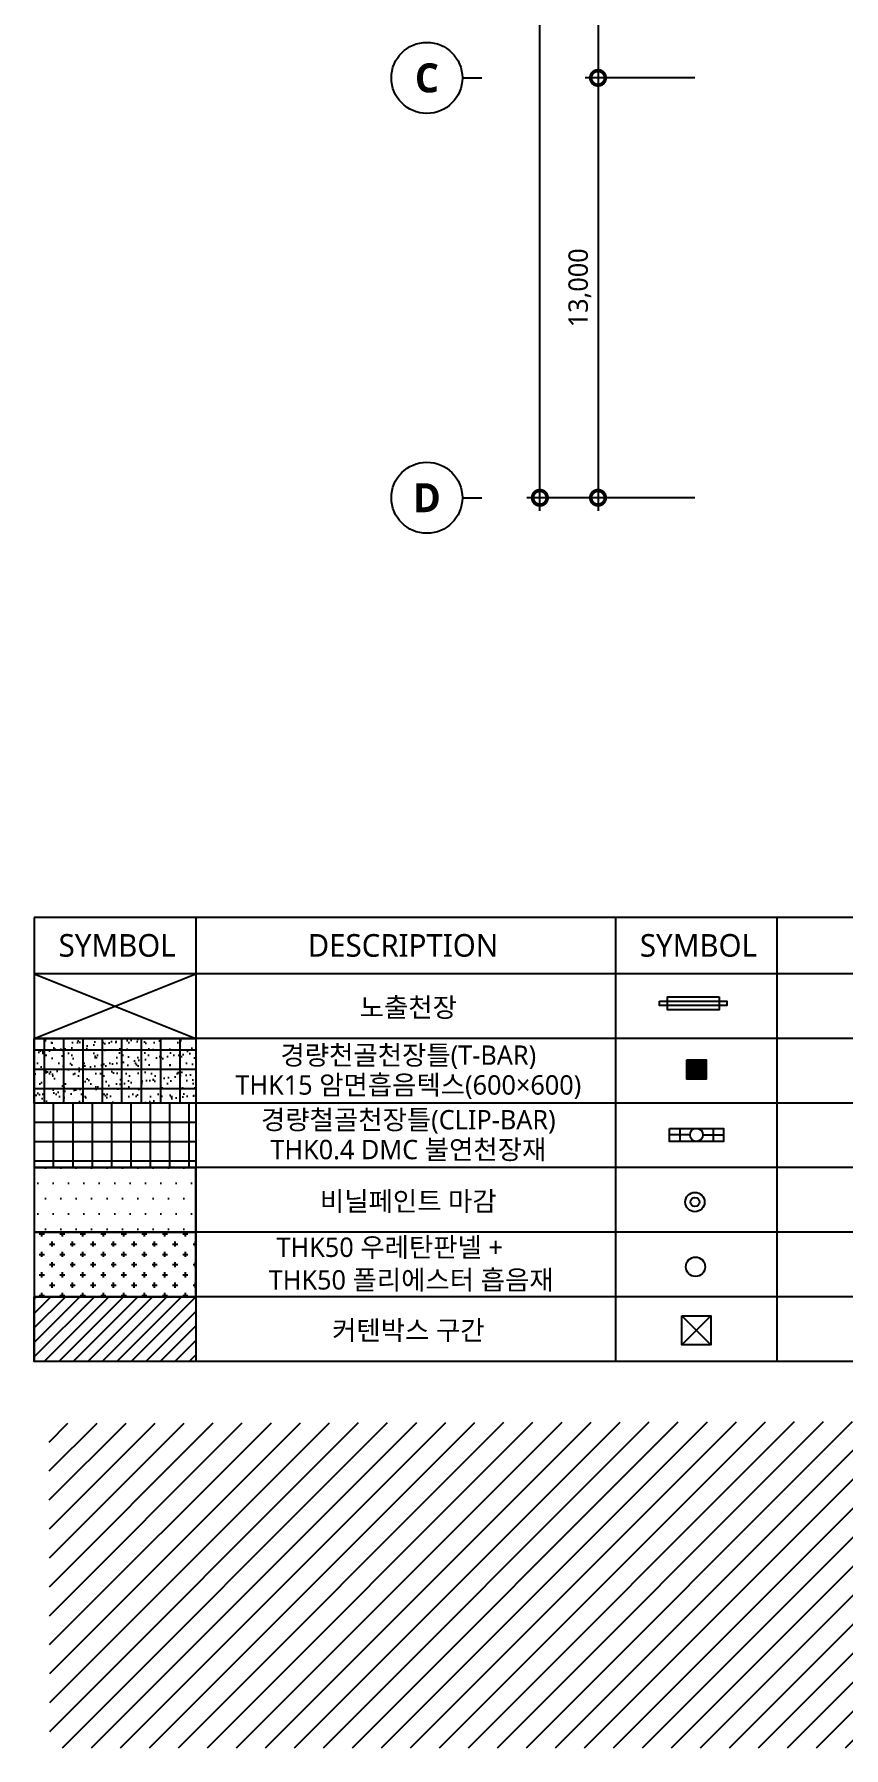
# Model space of a CAD drawing. Header units: millimetres. Extents: x 11242 to 497835, y 4200 to 105100.
# Drawn here: x 11242 to 36310, y 4200 to 57250 of the extents above; entities that cross this region are included whole.
import ezdxf
from ezdxf.enums import TextEntityAlignment as Align
from ezdxf.xclip import XClip

# ---------------------------------------------------------------- set-up
doc = ezdxf.new("R2010")
doc.units = ezdxf.units.MM
doc.header["$LTSCALE"] = 200
doc.header["$XCLIPFRAME"] = 0
doc.linetypes.add('CONTINOUS', pattern=[0])
doc.layers.get('DEFPOINTS').update_dxf_attribs({"color": 137})
for name, color, linetype in [('# LIGHT - LED', 6, 'Continuous'), ('# LIGHT - RACEWAY', 7, 'Continuous'), ('# 커텐박스', 1, 'CONTINOUS'), ('CEIL', 8, 'Continuous'), ('CEIL-H-50T 우레탄판넬 천정평면도', 11, 'Continuous'), ('CEIL-암면흡음텍스', 251, 'Continuous'), ('CEIL-열경화수지', 11, 'Continuous'), ('CEIL-흡음뿜칠', 8, 'Continuous'), ('CON', 2, 'Continuous'), ('DIM', 7, 'Continuous'), ('ETC-9', 9, 'Continuous'), ('HAT', 8, 'Continuous'), ('OPEN', 15, 'Continuous'), ('sol254', 254, 'Continuous'), ('SYM-BUB', 3, 'Continuous'), ('TEXT', 3, 'Continuous'), ('도어표현', 4, 'Continuous')]:
    doc.layers.add(name, color=color, linetype=linetype)
doc.styles.add('$0$스타일1', font='malgun.ttf')
doc.styles.add('맑은고딕B', font='malgunbd.ttf')
doc.styles.add('스타일1', font='malgun.ttf')
doc.styles.add('스타일2', font='malgunbd.ttf')
doc.dimstyles.new('CJA', dxfattribs={"dimscale": 300, "dimtxt": 2.7, "dimasz": 1, "dimexe": 2, "dimexo": 3, "dimgap": 1, "dimtad": 1, "dimdec": 0, "dimzin": 1, "dimdsep": 46, "dimlunit": 6, "dimtxsty": '$0$스타일1', "dimblk": 'CJDOT', "dimcen": 0.09, "dimdle": 1, "dimclrd": 256, "dimclre": 256, "dimclrt": 3, "dimadec": 0, "dimazin": 0, "dimtfac": 1, "dimtdec": 0, "dimtix": 1, "dimtmove": 2, "dimatfit": 3, "dimldrblk": 'CJDOT', "dimfxl": 1, "dimtolj": 1, "dimtzin": 1, "dimarcsym": 0})

# ---------------------------------------------------------------- blocks, each defined once
blk = doc.blocks.new('_DotSmall')
at = {"color": 0, "linetype": 'ByBlock', "const_width": 0.5}
blk.add_lwpolyline([(-0.0625, 0, 1), (0.0625, 0, 1)], format="xyb", close=True, dxfattribs=at)
blk = doc.blocks.new('*D11')
at = {"layer": 'DEFPOINTS', "color": 0, "transparency": 16777216}
for p in [(364096, 85576), (369496, 85576), (369496, 42576)]:
    blk.add_point(p, dxfattribs=at)
at = {"layer": 'DIM', "color": 7, "lineweight": -2, "transparency": 16777216}
for p, q in [((364096, 42176), (364096, 85976)), ((368896, 85576), (363696, 85576)), ((368896, 42576), (363696, 42576))]:
    blk.add_line(p, q, dxfattribs=at)
at = {"layer": 'DIM', "color": 7, "lineweight": -2, "transparency": 16777216, "xscale": 900, "yscale": 900, "zscale": 900}
for p, rotation in [((364096, 85576), 90), ((364096, 42576), 270)]:
    blk.add_blockref('_DotSmall', p, dxfattribs=dict(at, rotation=rotation))
at = {"layer": 'DIM', "color": 3, "transparency": 16777216, "insert": (363536, 64076), "char_height": 600, "attachment_point": 5, "rotation": 90, "style": '$0$스타일1'}
blk.add_mtext('\\A1;43,000', dxfattribs=at)
blk = doc.blocks.new('CJDOT')
blk.add_line((-2, 0), (2, 0))
at = {"const_width": 0.5}
blk.add_lwpolyline([(-0.25, 0, 1), (0.25, 0, 1)], format="xyb", close=True, dxfattribs=at)
blk = doc.blocks.new('*D13')
at = {"layer": 'DEFPOINTS', "color": 0, "transparency": 16777216}
for p in [(369496, 55576), (365896, 42576), (369496, 42576)]:
    blk.add_point(p, dxfattribs=at)
at = {"layer": 'DIM', "color": 7, "lineweight": -2, "transparency": 16777216}
for p, q in [((365896, 55976), (365896, 42176)), ((368896, 55576), (365496, 55576)), ((368896, 42576), (365496, 42576))]:
    blk.add_line(p, q, dxfattribs=at)
at = {"layer": 'DIM', "color": 7, "lineweight": -2, "transparency": 16777216, "xscale": 900, "yscale": 900, "zscale": 900}
for p, rotation in [((365896, 55576), 90), ((365896, 42576), 270)]:
    blk.add_blockref('_DotSmall', p, dxfattribs=dict(at, rotation=rotation))
at = {"layer": 'DIM', "color": 3, "transparency": 16777216, "insert": (365334, 49076), "char_height": 600, "attachment_point": 5, "rotation": 90, "style": '$0$스타일1'}
blk.add_mtext('\\A1;13,000', dxfattribs=at)
blk = doc.blocks.new('NEW_BUB')
at = {"layer": 'SYM-BUB', "color": 6}
blk.add_line((0, 3), (0, 0), dxfattribs=at)
blk.add_circle((0, 8.5), 5.5, dxfattribs=at)
at = {"layer": 'SYM-BUB', "color": 3, "style": '스타일2'}
blk.add_attdef('X', text='', height=4.5, dxfattribs=at).set_placement((0, 8.5), align=Align.MIDDLE)
blk = doc.blocks.new('*D15')
at = {"layer": 'DEFPOINTS', "color": 0, "transparency": 16777216}
for p in [(369496, 61526), (365896, 55576), (369496, 55576)]:
    blk.add_point(p, dxfattribs=at)
at = {"layer": 'DIM', "color": 7, "lineweight": -2, "transparency": 16777216}
for p, q in [((365896, 61926), (365896, 55176)), ((368896, 61526), (365496, 61526)), ((368896, 55576), (365496, 55576))]:
    blk.add_line(p, q, dxfattribs=at)
at = {"layer": 'DIM', "color": 7, "lineweight": -2, "transparency": 16777216, "xscale": 900, "yscale": 900, "zscale": 900}
for p, rotation in [((365896, 61526), 90), ((365896, 55576), 270)]:
    blk.add_blockref('_DotSmall', p, dxfattribs=dict(at, rotation=rotation))
at = {"layer": 'DIM', "color": 3, "transparency": 16777216, "insert": (365336, 58551), "char_height": 600, "attachment_point": 5, "rotation": 90, "style": '$0$스타일1'}
blk.add_mtext('\\A1;5,950', dxfattribs=at)
blk = doc.blocks.new('C-6x6_1f')
for p, q in [((-56347, -303023), (-56347, -292223)), ((-49147, -292223), (-56347, -292223)), ((-55747, -303023), (-55747, -292223)), ((-55147, -303023), (-55147, -292223)), ((-54547, -303023), (-54547, -292223)), ((-53947, -303023), (-53947, -292223)), ((-53347, -303023), (-53347, -292223)), ((-52747, -303023), (-52747, -292223)), ((-52147, -303023), (-52147, -292223)), ((-51547, -303023), (-51547, -292223)), ((-50947, -303023), (-50947, -292223)), ((-50347, -303023), (-50347, -292223)), ((-49747, -303023), (-49747, -292223)), ((-49147, -303023), (-49147, -292223)), ((-41947, -292223), (-49147, -292223)), ((-48547, -303023), (-48547, -292223)), ((-47947, -303023), (-47947, -292223)), ((-47347, -303023), (-47347, -292223)), ((-46747, -303023), (-46747, -292223)), ((-46147, -303023), (-46147, -292223)), ((-45547, -303023), (-45547, -292223)), ((-44947, -303023), (-44947, -292223)), ((-44347, -303023), (-44347, -292223)), ((-43747, -303023), (-43747, -292223)), ((-43147, -303023), (-43147, -292223)), ((-42547, -303023), (-42547, -292223)), ((-41947, -303023), (-41947, -292223)), ((-34747, -292223), (-41947, -292223)), ((-41947, -303023), (-41947, -292223)), ((-41347, -303023), (-41347, -292223)), ((-40747, -303023), (-40747, -292223)), ((-40147, -303023), (-40147, -292223)), ((-39547, -303023), (-39547, -292223)), ((-38947, -303023), (-38947, -292223)), ((-38347, -303023), (-38347, -292223)), ((-37747, -303023), (-37747, -292223)), ((-37147, -303023), (-37147, -292223)), ((-36547, -303023), (-36547, -292223)), ((-35947, -303023), (-35947, -292223)), ((-35347, -303023), (-35347, -292223)), ((-27547, -292223), (-34747, -292223)), ((-34747, -303023), (-34747, -292223)), ((-34147, -303023), (-34147, -292223)), ((-33547, -303023), (-33547, -292223)), ((-32947, -303023), (-32947, -292223)), ((-32347, -303023), (-32347, -292223)), ((-31747, -303023), (-31747, -292223)), ((-31147, -303023), (-31147, -292223)), ((-30547, -303023), (-30547, -292223)), ((-29947, -303023), (-29947, -292223)), ((-29347, -303023), (-29347, -292223)), ((-28747, -303023), (-28747, -292223)), ((-28147, -303023), (-28147, -292223)), ((-27547, -303023), (-27547, -292223)), ((-49147, -292823), (-56347, -292823)), ((-41947, -292823), (-49147, -292823)), ((-34747, -292823), (-41947, -292823)), ((-27547, -292823), (-34747, -292823)), ((-49147, -293423), (-56347, -293423)), ((-41947, -293423), (-49147, -293423)), ((-34747, -293423), (-41947, -293423)), ((-27547, -293423), (-34747, -293423)), ((-49147, -294023), (-56347, -294023)), ((-41947, -294023), (-49147, -294023)), ((-34747, -294023), (-41947, -294023)), ((-27547, -294023), (-34747, -294023)), ((-49147, -294623), (-56347, -294623)), ((-41947, -294623), (-49147, -294623)), ((-34747, -294623), (-41947, -294623)), ((-27547, -294623), (-34747, -294623)), ((-49147, -295223), (-56347, -295223)), ((-41947, -295223), (-49147, -295223)), ((-34747, -295223), (-41947, -295223)), ((-27547, -295223), (-34747, -295223)), ((-49147, -295823), (-56347, -295823)), ((-41947, -295823), (-49147, -295823)), ((-34747, -295823), (-41947, -295823)), ((-27547, -295823), (-34747, -295823)), ((-49147, -296423), (-56347, -296423)), ((-41947, -296423), (-49147, -296423)), ((-34747, -296423), (-41947, -296423)), ((-27547, -296423), (-34747, -296423)), ((-49147, -297023), (-56347, -297023)), ((-41947, -297023), (-49147, -297023)), ((-34747, -297023), (-41947, -297023)), ((-27547, -297023), (-34747, -297023)), ((-49147, -297623), (-56347, -297623)), ((-41947, -297623), (-49147, -297623)), ((-34747, -297623), (-41947, -297623)), ((-27547, -297623), (-34747, -297623)), ((-49147, -298223), (-56347, -298223)), ((-41947, -298223), (-49147, -298223)), ((-34747, -298223), (-41947, -298223)), ((-27547, -298223), (-34747, -298223)), ((-49147, -298823), (-56347, -298823)), ((-41947, -298823), (-49147, -298823)), ((-34747, -298823), (-41947, -298823)), ((-27547, -298823), (-34747, -298823)), ((-49147, -299423), (-56347, -299423)), ((-41947, -299423), (-49147, -299423)), ((-34747, -299423), (-41947, -299423)), ((-27547, -299423), (-34747, -299423)), ((-49147, -300023), (-56347, -300023)), ((-41947, -300023), (-49147, -300023)), ((-34747, -300023), (-41947, -300023)), ((-27547, -300023), (-34747, -300023)), ((-49147, -300623), (-56347, -300623)), ((-41947, -300623), (-49147, -300623)), ((-34747, -300623), (-41947, -300623)), ((-27547, -300623), (-34747, -300623)), ((-49147, -301223), (-56347, -301223)), ((-41947, -301223), (-49147, -301223)), ((-34747, -301223), (-41947, -301223)), ((-27547, -301223), (-34747, -301223)), ((-49147, -301823), (-56347, -301823)), ((-41947, -301823), (-49147, -301823)), ((-34747, -301823), (-41947, -301823)), ((-27547, -301823), (-34747, -301823)), ((-49147, -302423), (-56347, -302423)), ((-41947, -302423), (-49147, -302423)), ((-34747, -302423), (-41947, -302423)), ((-27547, -302423), (-34747, -302423)), ((-49147, -303023), (-56347, -303023)), ((-56347, -324623), (-56347, -303023)), ((-49147, -303023), (-56347, -303023)), ((-55747, -324623), (-55747, -303023)), ((-55147, -324623), (-55147, -303023)), ((-54547, -324623), (-54547, -303023)), ((-53947, -324623), (-53947, -303023)), ((-53347, -324623), (-53347, -303023)), ((-52747, -324623), (-52747, -303023)), ((-52147, -324623), (-52147, -303023)), ((-51547, -324623), (-51547, -303023)), ((-50947, -324623), (-50947, -303023)), ((-50347, -324623), (-50347, -303023)), ((-49747, -324623), (-49747, -303023)), ((-49147, -324623), (-49147, -303023)), ((-41947, -303023), (-49147, -303023)), ((-41947, -303023), (-49147, -303023)), ((-48547, -324623), (-48547, -303023)), ((-47947, -324623), (-47947, -303023)), ((-47347, -324623), (-47347, -303023)), ((-46747, -324623), (-46747, -303023)), ((-46147, -324623), (-46147, -303023)), ((-45547, -324623), (-45547, -303023)), ((-44947, -324623), (-44947, -303023)), ((-44347, -324623), (-44347, -303023)), ((-43747, -324623), (-43747, -303023)), ((-43147, -324623), (-43147, -303023)), ((-42547, -324623), (-42547, -303023)), ((-41947, -324623), (-41947, -303023)), ((-34747, -303023), (-41947, -303023)), ((-34747, -303023), (-41947, -303023)), ((-41947, -324623), (-41947, -303023)), ((-41347, -324623), (-41347, -303023)), ((-40747, -324623), (-40747, -303023)), ((-40147, -324623), (-40147, -303023)), ((-39547, -324623), (-39547, -303023)), ((-38947, -324623), (-38947, -303023)), ((-38347, -324623), (-38347, -303023)), ((-37747, -324623), (-37747, -303023)), ((-37147, -324623), (-37147, -303023)), ((-36547, -324623), (-36547, -303023)), ((-35947, -324623), (-35947, -303023)), ((-35347, -324623), (-35347, -303023)), ((-34747, -324623), (-34747, -303023)), ((-27547, -303023), (-34747, -303023)), ((-27547, -303023), (-34747, -303023)), ((-34147, -324623), (-34147, -303023)), ((-33547, -324623), (-33547, -303023)), ((-32947, -324623), (-32947, -303023)), ((-32347, -324623), (-32347, -303023)), ((-31747, -324623), (-31747, -303023)), ((-31147, -324623), (-31147, -303023)), ((-30547, -324623), (-30547, -303023)), ((-29947, -324623), (-29947, -303023)), ((-29347, -324623), (-29347, -303023)), ((-28747, -324623), (-28747, -303023)), ((-28147, -324623), (-28147, -303023)), ((-27547, -324623), (-27547, -303023)), ((-49147, -303623), (-56347, -303623)), ((-41947, -303623), (-49147, -303623)), ((-34747, -303623), (-41947, -303623)), ((-27547, -303623), (-34747, -303623)), ((-49147, -304223), (-56347, -304223)), ((-41947, -304223), (-49147, -304223)), ((-34747, -304223), (-41947, -304223)), ((-27547, -304223), (-34747, -304223)), ((-49147, -304823), (-56347, -304823)), ((-41947, -304823), (-49147, -304823)), ((-34747, -304823), (-41947, -304823)), ((-27547, -304823), (-34747, -304823)), ((-49147, -305423), (-56347, -305423)), ((-41947, -305423), (-49147, -305423)), ((-34747, -305423), (-41947, -305423)), ((-27547, -305423), (-34747, -305423)), ((-49147, -306023), (-56347, -306023)), ((-41947, -306023), (-49147, -306023)), ((-34747, -306023), (-41947, -306023)), ((-27547, -306023), (-34747, -306023)), ((-49147, -306623), (-56347, -306623)), ((-41947, -306623), (-49147, -306623)), ((-34747, -306623), (-41947, -306623)), ((-27547, -306623), (-34747, -306623)), ((-49147, -307223), (-56347, -307223)), ((-41947, -307223), (-49147, -307223)), ((-34747, -307223), (-41947, -307223)), ((-27547, -307223), (-34747, -307223)), ((-49147, -307823), (-56347, -307823)), ((-41947, -307823), (-49147, -307823)), ((-34747, -307823), (-41947, -307823)), ((-27547, -307823), (-34747, -307823)), ((-49147, -308423), (-56347, -308423)), ((-41947, -308423), (-49147, -308423)), ((-34747, -308423), (-41947, -308423)), ((-27547, -308423), (-34747, -308423)), ((-49147, -309023), (-56347, -309023)), ((-41947, -309023), (-49147, -309023)), ((-34747, -309023), (-41947, -309023)), ((-27547, -309023), (-34747, -309023)), ((-49147, -309623), (-56347, -309623)), ((-41947, -309623), (-49147, -309623)), ((-34747, -309623), (-41947, -309623)), ((-27547, -309623), (-34747, -309623)), ((-49147, -310223), (-56347, -310223)), ((-41947, -310223), (-49147, -310223)), ((-34747, -310223), (-41947, -310223)), ((-27547, -310223), (-34747, -310223)), ((-49147, -310823), (-56347, -310823)), ((-41947, -310823), (-49147, -310823)), ((-34747, -310823), (-41947, -310823)), ((-27547, -310823), (-34747, -310823)), ((-49147, -311423), (-56347, -311423)), ((-41947, -311423), (-49147, -311423)), ((-34747, -311423), (-41947, -311423)), ((-27547, -311423), (-34747, -311423)), ((-49147, -312023), (-56347, -312023)), ((-41947, -312023), (-49147, -312023)), ((-34747, -312023), (-41947, -312023)), ((-27547, -312023), (-34747, -312023)), ((-49147, -312623), (-56347, -312623)), ((-41947, -312623), (-49147, -312623)), ((-34747, -312623), (-41947, -312623)), ((-27547, -312623), (-34747, -312623)), ((-49147, -313223), (-56347, -313223)), ((-41947, -313223), (-49147, -313223)), ((-34747, -313223), (-41947, -313223)), ((-27547, -313223), (-34747, -313223)), ((-49147, -313823), (-56347, -313823)), ((-41947, -313823), (-49147, -313823)), ((-34747, -313823), (-41947, -313823)), ((-27547, -313823), (-34747, -313823)), ((-49147, -314423), (-56347, -314423)), ((-41947, -314423), (-49147, -314423)), ((-34747, -314423), (-41947, -314423)), ((-27547, -314423), (-34747, -314423)), ((-49147, -315023), (-56347, -315023)), ((-41947, -315023), (-49147, -315023)), ((-34747, -315023), (-41947, -315023)), ((-27547, -315023), (-34747, -315023)), ((-49147, -315623), (-56347, -315623)), ((-41947, -315623), (-49147, -315623)), ((-34747, -315623), (-41947, -315623)), ((-27547, -315623), (-34747, -315623)), ((-49147, -316223), (-56347, -316223)), ((-41947, -316223), (-49147, -316223)), ((-34747, -316223), (-41947, -316223)), ((-27547, -316223), (-34747, -316223)), ((-49147, -316823), (-56347, -316823)), ((-41947, -316823), (-49147, -316823)), ((-34747, -316823), (-41947, -316823)), ((-27547, -316823), (-34747, -316823)), ((-49147, -317423), (-56347, -317423)), ((-41947, -317423), (-49147, -317423)), ((-34747, -317423), (-41947, -317423)), ((-27547, -317423), (-34747, -317423)), ((-49147, -318023), (-56347, -318023)), ((-41947, -318023), (-49147, -318023)), ((-34747, -318023), (-41947, -318023)), ((-27547, -318023), (-34747, -318023)), ((-49147, -318623), (-56347, -318623)), ((-41947, -318623), (-49147, -318623)), ((-34747, -318623), (-41947, -318623)), ((-27547, -318623), (-34747, -318623)), ((-49147, -319223), (-56347, -319223)), ((-41947, -319223), (-49147, -319223)), ((-34747, -319223), (-41947, -319223)), ((-27547, -319223), (-34747, -319223)), ((-49147, -319823), (-56347, -319823)), ((-41947, -319823), (-49147, -319823)), ((-34747, -319823), (-41947, -319823)), ((-27547, -319823), (-34747, -319823)), ((-49147, -320423), (-56347, -320423)), ((-41947, -320423), (-49147, -320423)), ((-34747, -320423), (-41947, -320423)), ((-27547, -320423), (-34747, -320423)), ((-49147, -321023), (-56347, -321023)), ((-41947, -321023), (-49147, -321023)), ((-34747, -321023), (-41947, -321023)), ((-27547, -321023), (-34747, -321023)), ((-49147, -321623), (-56347, -321623)), ((-41947, -321623), (-49147, -321623)), ((-34747, -321623), (-41947, -321623)), ((-27547, -321623), (-34747, -321623)), ((-49147, -322223), (-56347, -322223)), ((-41947, -322223), (-49147, -322223)), ((-34747, -322223), (-41947, -322223)), ((-27547, -322223), (-34747, -322223)), ((-49147, -322823), (-56347, -322823)), ((-41947, -322823), (-49147, -322823)), ((-34747, -322823), (-41947, -322823)), ((-27547, -322823), (-34747, -322823)), ((-49147, -323423), (-56347, -323423)), ((-41947, -323423), (-49147, -323423)), ((-34747, -323423), (-41947, -323423)), ((-27547, -323423), (-34747, -323423)), ((-49147, -324023), (-56347, -324023)), ((-41947, -324023), (-49147, -324023)), ((-34747, -324023), (-41947, -324023)), ((-27547, -324023), (-34747, -324023)), ((-49147, -324623), (-56347, -324623)), ((-41947, -324623), (-49147, -324623)), ((-34747, -324623), (-41947, -324623)), ((-27547, -324623), (-34747, -324623))]:
    blk.add_line(p, q)
blk = doc.blocks.new('zw$1856')
at = {"layer": '# LIGHT - LED'}
for radius in [360, 168]:
    blk.add_circle((0, 0), radius, dxfattribs=at)
blk = doc.blocks.new('zw$29C1')
blk.add_wipeout([(600, 150), (600, -150), (-600, -150), (-600, 150)]).dxf.layer = '# LIGHT - LED'
at = {"layer": '# LIGHT - LED'}
blk.add_lwpolyline([(600, 150), (600, -150), (-600, -150), (-600, 150)], close=True, dxfattribs=at)
blk = doc.blocks.new('I8')
at = {"layer": '# LIGHT - LED', "linetype": 'Continuous'}
for p, q in [((-150, 0), (-630, 0)), ((-390, 150), (-390, -150)), ((150, 0), (630, 0)), ((390, 150), (390, -150))]:
    blk.add_line(p, q, dxfattribs=at)
blk.add_lwpolyline([(-630, 150), (630, 150), (630, -150), (-630, -150)], close=True, dxfattribs=at)
blk.add_circle((0, 0), 150, dxfattribs=at)
blk = doc.blocks.new('천장 범례')
at = {"layer": '# 커텐박스'}
h = blk.add_hatch(dxfattribs=at)
h.set_pattern_fill('ANSI31', color=9, scale=100)
h.set_pattern_definition([(45, (-179442, -26659.95), (-224.5064, 224.5064), [])])
h.paths.add_polyline_path([(5000, -9674), (0, -9674), (0, -11674), (5000, -11674)])
at = {"layer": 'CEIL-H-50T 우레탄판넬 천정평면도'}
h = blk.add_hatch(dxfattribs=at)
h.set_pattern_fill('CROSS', color=256, scale=50, double=1)
h.set_pattern_definition([(0, (-29242, -32594.83), (317.5, 317.5), [158.75, -476.25]), (90, (-29162.62, -32674.2), (-317.5, 317.5), [158.75, -476.25])])
h.paths.add_polyline_path([(5000, -9674), (5000, -7674), (0, -7674), (0, -9674)])
at = {"layer": 'CEIL-암면흡음텍스'}
h = blk.add_hatch(dxfattribs=at)
h.set_pattern_fill('_USER', color=256, scale=600, double=1, pattern_type=0)
h.set_pattern_definition([(0, (-11242, -24594.8), (0, 600), []), (90, (-11242, -24594.8), (-600, 4e-14), [])])
h.paths.add_polyline_path([(5000, -3674), (5000, -1674), (0, -1674), (0, -3674)])
at = {"layer": 'CEIL-흡음뿜칠'}
h = blk.add_hatch(dxfattribs=at)
h.set_pattern_fill('DOTS', color=256, scale=300, double=1)
h.set_pattern_definition([(0, (50641.7, -76902.7), (238.125, 476.25), [0, -476.25])])
h.paths.add_polyline_path([(5000, -7674), (5000, -5674), (0, -5674), (0, -7674)])
at = {"layer": 'sol254'}
blk.add_hatch(color=256, dxfattribs=at).paths.add_polyline_path([(20807, -2334), (20207, -2334), (20207, -2934), (20807, -2934)])
at = {"layer": '도어표현'}
h = blk.add_hatch(dxfattribs=at)
h.set_pattern_fill('AR-SAND', color=9, scale=10, double=1)
h.set_pattern_definition([(37.5, (-1242, -24594.83), (-16, 489.413), [0, -386.08, 0, -431.8, 0, -412.75]), (7.5, (-1242, -24594.8), (449.523, 716.825), [0, -208.28, 0, -347.98, 0, -133.35]), (327.5, (-1554.4, -24594.83), (790.992, 1.437), [0, -127, 0, -457.2, 0, -596.9]), (317.5, (-1554.4, -24594.8), (763.556, 222.93), [0, -63.5, 0, -299.72, 0, -342.9])])
h.paths.add_polyline_path([(5000, -1674), (0, -1674), (0, -3674), (5000, -3674)])
at = {"layer": '# LIGHT - LED', "lineweight": -2}
for p, q in [((20057, -10266), (20957, -11166)), ((20957, -10266), (20057, -11166))]:
    blk.add_line(p, q, dxfattribs=at)
for points in [[(20207, -2334), (20807, -2334), (20807, -2934), (20207, -2934)], [(20057, -10266), (20957, -10266), (20957, -11166), (20057, -11166)]]:
    blk.add_lwpolyline(points, close=True, dxfattribs=at)
at = {"layer": '# LIGHT - LED'}
blk.add_circle((20477, -8744), 300, dxfattribs=at)
at = {"layer": '# 커텐박스'}
blk.add_lwpolyline([(0, -9674), (5000, -9674), (5000, -11674), (0, -11674)], close=True, dxfattribs=at)
at = {"layer": 'CEIL'}
for points in [[(5000, -3674), (0, -3674), (0, -1674), (5000, -1674)], [(0, -1674), (5000, -1674), (5000, -3674), (0, -3674)], [(5000, -5674), (0, -5674), (0, -5674), (5000, -5674)], [(5000, -5674), (0, -5674), (0, -7674), (5000, -7674)], [(5000, -7674), (0, -7674), (0, -9674), (5000, -9674)]]:
    blk.add_lwpolyline(points, close=True, dxfattribs=at)
at = {"layer": 'CON'}
for p, q in [((0, 2065), (0, -11674)), ((18000, 2065), (0, 2065)), ((18000, 2065), (18000, -11674)), ((36000, 2065), (18000, 2065)), ((18000, 326), (0, 326)), ((36000, 326), (18000, 326)), ((18000, -11674), (0, -11674)), ((36000, -11674), (18000, -11674))]:
    blk.add_line(p, q, dxfattribs=at)
at = {"layer": 'ETC-9'}
for p, q in [((5000, 2065), (5000, -11674)), ((23000, 2065), (23000, -11674)), ((18000, -1674), (0, -1674)), ((36000, -1674), (18000, -1674)), ((18000, -3674), (0, -3674)), ((36000, -3674), (18000, -3674)), ((18000, -5674), (0, -5674)), ((18000, -5674), (0, -5674)), ((36000, -5674), (18000, -5674)), ((36000, -5674), (18000, -5674)), ((18000, -7674), (0, -7674)), ((36000, -7674), (18000, -7674)), ((18000, -9674), (0, -9674)), ((36000, -9674), (18000, -9674))]:
    blk.add_line(p, q, dxfattribs=at)
at = {"layer": 'OPEN'}
for p, q in [((0, 326), (5000, -1674)), ((0, -1674), (5000, 326))]:
    blk.add_line(p, q, dxfattribs=at)
at = {"layer": '# LIGHT - LED'}
for name, p, xscale, yscale, zscale in [('zw$29C1', (20407, -591), 1.333333333333333, 1.333333333333333, 1.333333333333333), ('I8', (20507, -4661), 1.333333333333333, 1.333333333333333, 1.333333333333333), ('zw$1856', (20459, -6741), 0.8323428327178893, 0.8323428327178893, 0.8323428327178893)]:
    blk.add_blockref(name, p, dxfattribs=dict(at, xscale=xscale, yscale=yscale, zscale=zscale))
at = {"layer": 'CEIL-열경화수지'}
ref = blk.add_blockref('C-6x6_1f', (41947, 304750), dxfattribs=at)
XClip(ref).set_block_clipping_path([(-41946.9791048046, -310423.4499304557), (-36946.9791048042, -308423.4499304557)])
at = {"layer": 'TEXT', "style": '스타일1'}
for s, height, p in [('SYMBOL', 700, (2567, 1206)), ('DESCRIPTION', 700, (11417, 1206)), ('SYMBOL', 700, (20567, 1206)), ('노출천장', 600, (11584, -712)), ('경량천골천장틀(T-BAR)', 600, (11584, -2191)), ('THK15 암면흡음텍스(600×600)', 600, (11584, -3115)), ('경량철골천장틀(CLIP-BAR)', 600, (11584, -4191)), ('THK0.4 DMC 불연천장재', 600, (11584, -5115)), ('비닐페인트 마감', 600, (11584, -6712)), ('THK50 우레탄판넬 +', 600, (11006, -8140)), ('THK50 폴리에스터 흡음재', 600, (11672, -9150)), ('커텐박스 구간', 600, (11584, -10712))]:
    blk.add_text(s, height=height, dxfattribs=at).set_placement(p, align=Align.MIDDLE_CENTER)
at = {"layer": '# LIGHT - RACEWAY'}
blk.add_lwpolyline([(19363, -525), (21451, -525), (21451, -658), (19363, -658)], close=True, dxfattribs=at)
blk = doc.blocks.new('A$Caecf89d3')
at = {"layer": 'SYM-BUB'}
ref = blk.add_blockref('NEW_BUB', (-16400, -39200), dxfattribs=dict(at, xscale=200.0000000000001, yscale=200.0000000000001, zscale=200.0000000000001, rotation=90))
ref.add_attrib('X', 'C', dxfattribs={"color": 3, "height": 900, "style": '맑은고딕B'}).set_placement((-18100, -39200), align=Align.MIDDLE)
ref = blk.add_blockref('NEW_BUB', (-16400, -52200), dxfattribs=dict(at, xscale=200.0000000000001, yscale=200.0000000000001, zscale=200.0000000000001, rotation=90))
ref.add_attrib('X', 'D', dxfattribs={"color": 3, "height": 900, "style": '맑은고딕B'}).set_placement((-18100, -52200), align=Align.MIDDLE)
at = {"layer": 'SYM-BUB', "color": 3, "style": '맑은고딕B'}
blk.add_attdef('5A', text='', height=900, dxfattribs=at).set_placement((53000, 8900), align=Align.MIDDLE)
at = {"layer": 'DIM'}
for base, p1, p2, picture, middle in [((-14600, -9200), (-9200, -52200), (-9200, -9200), '*D11', (-15160.3, -30700)), ((-12800, -39200), (-9200, -33250), (-9200, -39200), '*D15', (-13360.3, -36225)), ((-12800, -52200), (-9200, -39200), (-9200, -52200), '*D13', (-13362, -45700))]:
    dim = blk.add_linear_dim(base=base, p1=p1, p2=p2, angle=270, dimstyle='CJA', override={"dimscale": 200, "dimtxt": 3, "dimasz": 4.5, "dimblk1": 'DotSmall', "dimblk2": 'DotSmall', "dimsah": 1, "dimdle": 2, "dimclrd": 7, "dimclre": 7}, dxfattribs=at)
    dim.commit()
    dim.dimension.update_dxf_attribs({"geometry": picture, "text_midpoint": middle, "insert": (-378696.1, -94776.2)})

msp = doc.modelspace()

# ---------------------------------------------------------------- hatches: boundary and pattern name
at = {"layer": 'HAT'}
h = msp.add_hatch(dxfattribs=at)
h.set_pattern_fill('ANSI31', color=256, scale=200)
h.set_pattern_definition([(45, (96.56, 118800), (-449.0128, 449.0128), [])])
h.paths.add_polyline_path([(113070, 14470), (11703.4, 14243.7), (11725.8, 4200), (113066.6, 4200)])

# ---------------------------------------------------------------- block references
at = {"layer": 'CEIL-H-50T 우레탄판넬 천정평면도'}
msp.add_blockref('A$Caecf89d3', (41500, 95100), dxfattribs=at)
at = {"layer": '도어표현'}
msp.add_blockref('천장 범례', (11242, 27834.9), dxfattribs=at)

doc.saveas('drawing.dxf')
